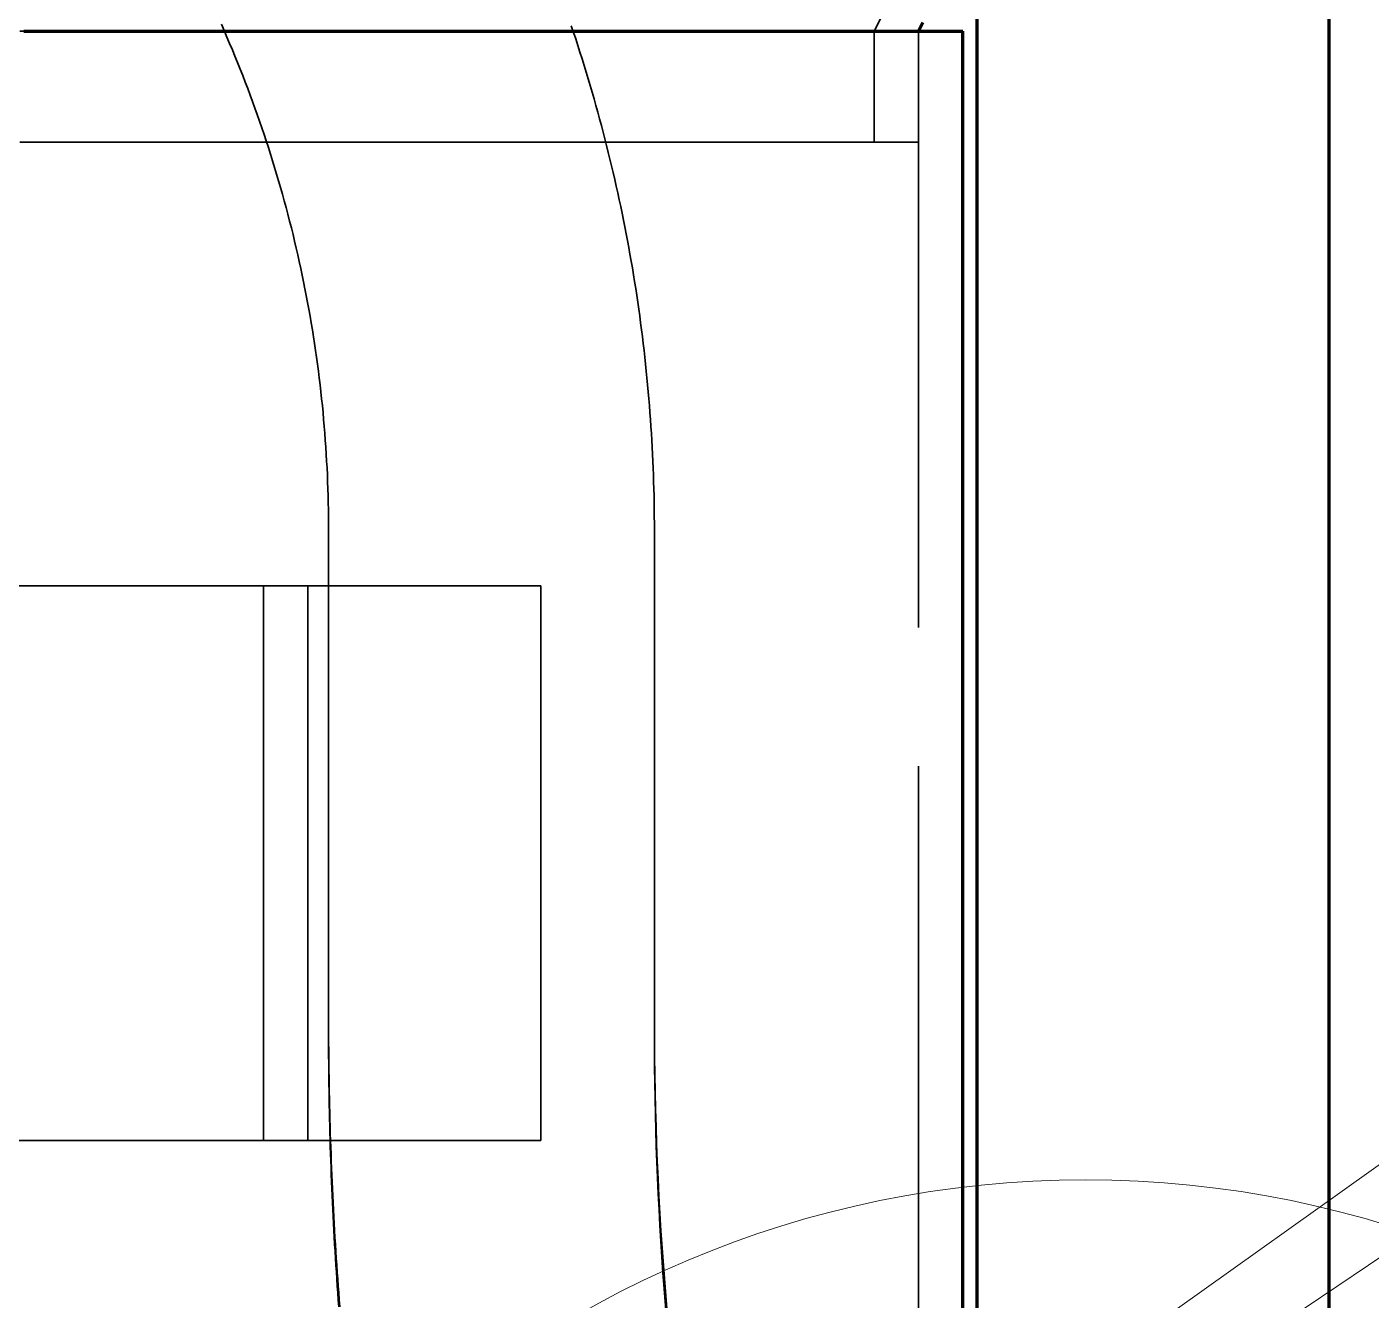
# Model space of a CAD drawing. Header units: millimetres. Extents: x 0 to 2208, y 0 to 420.
# Drawn here: x 97.56 to 107.25, y 195.17 to 204.35 of the extents above; entities that cross this region are included whole.
import ezdxf

# ---------------------------------------------------------------- set-up
doc = ezdxf.new("R2010")
doc.units = ezdxf.units.MM
doc.linetypes.add('IRAM-E-TRAZOS', pattern=[5, 4, -1])
for name, color, linetype, lineweight in [('01-VISIBLE', 7, 'CONTINUOUS', 70), ('02-OCULTA', 4, 'IRAM-E-TRAZOS', 35), ('08-FINA', 5, 'CONTINUOUS', 18)]:
    doc.layers.add(name, color=color, linetype=linetype, lineweight=lineweight)

msp = doc.modelspace()

# ---------------------------------------------------------------- linework, layer by layer
at = {"layer": '01-VISIBLE'}
for p, q in [((104.4091, 232.728), (104.4091, 191.8159)), ((106.9491, 232.728), (106.9491, 191.8159)), ((103.9891, 204.3159), (104.0211, 204.3799)), ((104.3091, 160.0359), (104.3091, 204.3159))]:
    msp.add_line(p, q, dxfattribs=at)
msp.add_lwpolyline([(97.5348, 204.3159), (97.6039, 204.3159), (97.6731, 204.3159), (97.7422, 204.3159), (97.8113, 204.3159), (97.8804, 204.3159), (97.9496, 204.3159), (98.0187, 204.3159), (98.0878, 204.3159), (98.1569, 204.3159), (98.2261, 204.3159), (98.2952, 204.3159), (98.3643, 204.3159), (98.4334, 204.3159), (98.5026, 204.3159), (98.5717, 204.3159), (98.6408, 204.3159), (98.7099, 204.3159), (98.7791, 204.3159), (98.8482, 204.3159), (98.9173, 204.3159), (98.9864, 204.3159), (99.0556, 204.3159), (99.1247, 204.3159), (99.1938, 204.3159), (99.2629, 204.3159), (99.3321, 204.3159), (99.4012, 204.3159), (99.4703, 204.3159), (99.5394, 204.3159), (99.6086, 204.3159), (99.6777, 204.3159), (99.7468, 204.3159), (99.8159, 204.3159), (99.8851, 204.3159), (99.9542, 204.3159), (100.0233, 204.3159), (100.0924, 204.3159), (100.1616, 204.3159), (100.2307, 204.3159), (100.2998, 204.3159), (100.3689, 204.3159), (100.4381, 204.3159), (100.5072, 204.3159), (100.5763, 204.3159), (100.6454, 204.3159), (100.7146, 204.3159), (100.7837, 204.3159), (100.8528, 204.3159), (100.9219, 204.3159), (100.9911, 204.3159), (101.0602, 204.3159), (101.1293, 204.3159), (101.1984, 204.3159), (101.2676, 204.3159), (101.3367, 204.3159), (101.4058, 204.3159), (101.4749, 204.3159), (101.5441, 204.3159), (101.6132, 204.3159), (101.6823, 204.3159), (101.7514, 204.3159), (101.8206, 204.3159), (101.8897, 204.3159), (101.9588, 204.3159), (102.0279, 204.3159), (102.0971, 204.3159), (102.1662, 204.3159), (102.2353, 204.3159), (102.3044, 204.3159), (102.3736, 204.3159), (102.4427, 204.3159), (102.5118, 204.3159), (102.5809, 204.3159), (102.6501, 204.3159), (102.7192, 204.3159), (102.7883, 204.3159), (102.8574, 204.3159), (102.9266, 204.3159), (102.9957, 204.3159), (103.0648, 204.3159), (103.1339, 204.3159), (103.2031, 204.3159), (103.2722, 204.3159), (103.3413, 204.3159), (103.4104, 204.3159), (103.4796, 204.3159), (103.5487, 204.3159), (103.6178, 204.3159), (103.6869, 204.3159), (103.7561, 204.3159), (103.8252, 204.3159), (103.8943, 204.3159), (103.9634, 204.3159), (104.0326, 204.3159), (104.1017, 204.3159), (104.1708, 204.3159), (104.2399, 204.3159), (104.3091, 204.3159)], dxfattribs=at)
at = {"layer": '02-OCULTA'}
for p, q in [((103.9891, 204.9559), (103.6691, 204.3159)), ((103.6691, 204.3159), (103.6691, 203.5159)), ((103.9891, 155.0159), (103.9891, 204.3159)), ((103.9891, 203.5159), (103.9891, 204.3159)), ((99.7341, 197.0777), (99.7341, 200.7159)), ((99.7341, 197.169), (99.7341, 200.7159)), ((99.7341, 197.0777), (99.7341, 200.7159)), ((102.0841, 197.0777), (102.0841, 200.7159)), ((102.0841, 197.169), (102.0841, 200.7159)), ((102.0841, 197.0777), (102.0841, 200.7159)), ((99.5841, 200.3159), (81.3841, 200.3159)), ((81.7041, 200.3159), (99.2641, 200.3159)), ((101.2641, 200.3159), (99.2641, 200.3159)), ((99.2641, 200.3159), (99.2641, 196.3159)), ((99.2641, 196.3159), (99.2641, 200.3159)), ((99.5841, 200.3159), (101.2641, 200.3159)), ((99.5841, 196.3159), (99.5841, 200.3159)), ((99.5841, 196.3159), (99.5841, 200.3159)), ((101.2641, 196.3159), (101.2641, 200.3159)), ((101.2641, 196.3159), (101.2641, 200.3159)), ((81.3841, 196.3159), (99.5841, 196.3159)), ((81.7041, 196.3159), (99.2641, 196.3159)), ((99.2641, 196.3159), (101.2641, 196.3159)), ((99.5841, 196.3159), (101.2641, 196.3159)), ((102.2329, 194.2299), (102.1545, 195.2473)), ((102.2329, 194.2299), (102.1545, 195.2473)), ((102.2303, 194.4326), (102.1685, 195.1654))]:
    msp.add_line(p, q, dxfattribs=at)
for points in [[(103.9891, 204.3159), (103.9215, 204.3159), (103.854, 204.3159), (103.7865, 204.3159), (103.719, 204.3159), (103.6514, 204.3159), (103.5839, 204.3159), (103.5164, 204.3159), (103.4489, 204.3159), (103.3813, 204.3159), (103.3138, 204.3159), (103.2463, 204.3159), (103.1788, 204.3159), (103.1112, 204.3159), (103.0437, 204.3159), (102.9762, 204.3159), (102.9087, 204.3159), (102.8411, 204.3159), (102.7736, 204.3159), (102.7061, 204.3159), (102.6386, 204.3159), (102.571, 204.3159), (102.5035, 204.3159), (102.436, 204.3159), (102.3685, 204.3159), (102.3009, 204.3159), (102.2334, 204.3159), (102.1659, 204.3159), (102.0984, 204.3159), (102.0308, 204.3159), (101.9633, 204.3159), (101.8958, 204.3159), (101.8283, 204.3159), (101.7607, 204.3159), (101.6932, 204.3159), (101.6257, 204.3159), (101.5582, 204.3159), (101.4906, 204.3159), (101.4231, 204.3159), (101.3556, 204.3159), (101.2881, 204.3159), (101.2205, 204.3159), (101.153, 204.3159), (101.0855, 204.3159), (101.018, 204.3159), (100.9504, 204.3159), (100.8829, 204.3159), (100.8154, 204.3159), (100.7479, 204.3159), (100.6803, 204.3159), (100.6128, 204.3159), (100.5453, 204.3159), (100.4778, 204.3159), (100.4102, 204.3159), (100.3427, 204.3159), (100.2752, 204.3159), (100.2077, 204.3159), (100.1401, 204.3159), (100.0726, 204.3159), (100.0051, 204.3159), (99.9376, 204.3159), (99.87, 204.3159), (99.8025, 204.3159), (99.735, 204.3159), (99.6675, 204.3159), (99.5999, 204.3159), (99.5324, 204.3159), (99.4649, 204.3159), (99.3974, 204.3159), (99.3298, 204.3159), (99.2623, 204.3159), (99.1948, 204.3159), (99.1273, 204.3159), (99.0597, 204.3159), (98.9922, 204.3159), (98.9247, 204.3159), (98.8572, 204.3159), (98.7896, 204.3159), (98.7221, 204.3159), (98.6546, 204.3159), (98.5871, 204.3159), (98.5195, 204.3159), (98.452, 204.3159), (98.3845, 204.3159), (98.317, 204.3159), (98.2494, 204.3159), (98.1819, 204.3159), (98.1144, 204.3159), (98.0469, 204.3159), (97.9793, 204.3159), (97.9118, 204.3159), (97.8443, 204.3159), (97.7768, 204.3159), (97.7092, 204.3159), (97.6417, 204.3159), (97.5742, 204.3159), (97.5067, 204.3159)], [(97.5067, 204.3159), (97.5742, 204.3159), (97.6417, 204.3159), (97.7092, 204.3159), (97.7768, 204.3159), (97.8443, 204.3159), (97.9118, 204.3159), (97.9793, 204.3159), (98.0469, 204.3159), (98.1144, 204.3159), (98.1819, 204.3159), (98.2494, 204.3159), (98.317, 204.3159), (98.3845, 204.3159), (98.452, 204.3159), (98.5195, 204.3159), (98.5871, 204.3159), (98.6546, 204.3159), (98.7221, 204.3159), (98.7896, 204.3159), (98.8572, 204.3159), (98.9247, 204.3159), (98.9922, 204.3159), (99.0597, 204.3159), (99.1273, 204.3159), (99.1948, 204.3159), (99.2623, 204.3159), (99.3298, 204.3159), (99.3974, 204.3159), (99.4649, 204.3159), (99.5324, 204.3159), (99.5999, 204.3159), (99.6675, 204.3159), (99.735, 204.3159), (99.8025, 204.3159), (99.87, 204.3159), (99.9376, 204.3159), (100.0051, 204.3159), (100.0726, 204.3159), (100.1401, 204.3159), (100.2077, 204.3159), (100.2752, 204.3159), (100.3427, 204.3159), (100.4102, 204.3159), (100.4778, 204.3159), (100.5453, 204.3159), (100.6128, 204.3159), (100.6803, 204.3159), (100.7479, 204.3159), (100.8154, 204.3159), (100.8829, 204.3159), (100.9504, 204.3159), (101.018, 204.3159), (101.0855, 204.3159), (101.153, 204.3159), (101.2205, 204.3159), (101.2881, 204.3159), (101.3556, 204.3159), (101.4231, 204.3159), (101.4906, 204.3159), (101.5582, 204.3159), (101.6257, 204.3159), (101.6932, 204.3159), (101.7607, 204.3159), (101.8283, 204.3159), (101.8958, 204.3159), (101.9633, 204.3159), (102.0308, 204.3159), (102.0984, 204.3159), (102.1659, 204.3159), (102.2334, 204.3159), (102.3009, 204.3159), (102.3685, 204.3159), (102.436, 204.3159), (102.5035, 204.3159), (102.571, 204.3159), (102.6386, 204.3159), (102.7061, 204.3159), (102.7736, 204.3159), (102.8411, 204.3159), (102.9087, 204.3159), (102.9762, 204.3159), (103.0437, 204.3159), (103.1112, 204.3159), (103.1788, 204.3159), (103.2463, 204.3159), (103.3138, 204.3159), (103.3813, 204.3159), (103.4489, 204.3159), (103.5164, 204.3159), (103.5839, 204.3159), (103.6514, 204.3159), (103.719, 204.3159), (103.7865, 204.3159), (103.854, 204.3159), (103.9215, 204.3159), (103.9891, 204.3159)], [(103.9891, 204.3159), (103.9215, 204.3159), (103.854, 204.3159), (103.7865, 204.3159), (103.719, 204.3159), (103.6514, 204.3159), (103.5839, 204.3159), (103.5164, 204.3159), (103.4489, 204.3159), (103.3813, 204.3159), (103.3138, 204.3159), (103.2463, 204.3159), (103.1788, 204.3159), (103.1112, 204.3159), (103.0437, 204.3159), (102.9762, 204.3159), (102.9087, 204.3159), (102.8411, 204.3159), (102.7736, 204.3159), (102.7061, 204.3159), (102.6386, 204.3159), (102.571, 204.3159), (102.5035, 204.3159), (102.436, 204.3159), (102.3685, 204.3159), (102.3009, 204.3159), (102.2334, 204.3159), (102.1659, 204.3159), (102.0984, 204.3159), (102.0308, 204.3159), (101.9633, 204.3159), (101.8958, 204.3159), (101.8283, 204.3159), (101.7607, 204.3159), (101.6932, 204.3159), (101.6257, 204.3159), (101.5582, 204.3159), (101.4906, 204.3159), (101.4231, 204.3159), (101.3556, 204.3159), (101.2881, 204.3159), (101.2205, 204.3159), (101.153, 204.3159), (101.0855, 204.3159), (101.018, 204.3159), (100.9504, 204.3159), (100.8829, 204.3159), (100.8154, 204.3159), (100.7479, 204.3159), (100.6803, 204.3159), (100.6128, 204.3159), (100.5453, 204.3159), (100.4778, 204.3159), (100.4102, 204.3159), (100.3427, 204.3159), (100.2752, 204.3159), (100.2077, 204.3159), (100.1401, 204.3159), (100.0726, 204.3159), (100.0051, 204.3159), (99.9376, 204.3159), (99.87, 204.3159), (99.8025, 204.3159), (99.735, 204.3159), (99.6675, 204.3159), (99.5999, 204.3159), (99.5324, 204.3159), (99.4649, 204.3159), (99.3974, 204.3159), (99.3298, 204.3159), (99.2623, 204.3159), (99.1948, 204.3159), (99.1273, 204.3159), (99.0597, 204.3159), (98.9922, 204.3159), (98.9247, 204.3159), (98.8572, 204.3159), (98.7896, 204.3159), (98.7221, 204.3159), (98.6546, 204.3159), (98.5871, 204.3159), (98.5195, 204.3159), (98.452, 204.3159), (98.3845, 204.3159), (98.317, 204.3159), (98.2494, 204.3159), (98.1819, 204.3159), (98.1144, 204.3159), (98.0469, 204.3159), (97.9793, 204.3159), (97.9118, 204.3159), (97.8443, 204.3159), (97.7768, 204.3159), (97.7092, 204.3159), (97.6417, 204.3159), (97.5742, 204.3159), (97.5067, 204.3159)], [(97.5067, 204.3159), (97.5742, 204.3159), (97.6417, 204.3159), (97.7092, 204.3159), (97.7768, 204.3159), (97.8443, 204.3159), (97.9118, 204.3159), (97.9793, 204.3159), (98.0469, 204.3159), (98.1144, 204.3159), (98.1819, 204.3159), (98.2494, 204.3159), (98.317, 204.3159), (98.3845, 204.3159), (98.452, 204.3159), (98.5195, 204.3159), (98.5871, 204.3159), (98.6546, 204.3159), (98.7221, 204.3159), (98.7896, 204.3159), (98.8572, 204.3159), (98.9247, 204.3159), (98.9922, 204.3159), (99.0597, 204.3159), (99.1273, 204.3159), (99.1948, 204.3159), (99.2623, 204.3159), (99.3298, 204.3159), (99.3974, 204.3159), (99.4649, 204.3159), (99.5324, 204.3159), (99.5999, 204.3159), (99.6675, 204.3159), (99.735, 204.3159), (99.8025, 204.3159), (99.87, 204.3159), (99.9376, 204.3159), (100.0051, 204.3159), (100.0726, 204.3159), (100.1401, 204.3159), (100.2077, 204.3159), (100.2752, 204.3159), (100.3427, 204.3159), (100.4102, 204.3159), (100.4778, 204.3159), (100.5453, 204.3159), (100.6128, 204.3159), (100.6803, 204.3159), (100.7479, 204.3159), (100.8154, 204.3159), (100.8829, 204.3159), (100.9504, 204.3159), (101.018, 204.3159), (101.0855, 204.3159), (101.153, 204.3159), (101.2205, 204.3159), (101.2881, 204.3159), (101.3556, 204.3159), (101.4231, 204.3159), (101.4906, 204.3159), (101.5582, 204.3159), (101.6257, 204.3159), (101.6932, 204.3159), (101.7607, 204.3159), (101.8283, 204.3159), (101.8958, 204.3159), (101.9633, 204.3159), (102.0308, 204.3159), (102.0984, 204.3159), (102.1659, 204.3159), (102.2334, 204.3159), (102.3009, 204.3159), (102.3685, 204.3159), (102.436, 204.3159), (102.5035, 204.3159), (102.571, 204.3159), (102.6386, 204.3159), (102.7061, 204.3159), (102.7736, 204.3159), (102.8411, 204.3159), (102.9087, 204.3159), (102.9762, 204.3159), (103.0437, 204.3159), (103.1112, 204.3159), (103.1788, 204.3159), (103.2463, 204.3159), (103.3138, 204.3159), (103.3813, 204.3159), (103.4489, 204.3159), (103.5164, 204.3159), (103.5839, 204.3159), (103.6514, 204.3159), (103.719, 204.3159), (103.7865, 204.3159), (103.854, 204.3159), (103.9215, 204.3159), (103.9891, 204.3159)], [(104.3091, 204.3159), (104.2399, 204.3159), (104.1708, 204.3159), (104.1017, 204.3159), (104.0326, 204.3159), (103.9634, 204.3159), (103.8943, 204.3159), (103.8252, 204.3159), (103.7561, 204.3159), (103.6869, 204.3159), (103.6178, 204.3159), (103.5487, 204.3159), (103.4796, 204.3159), (103.4104, 204.3159), (103.3413, 204.3159), (103.2722, 204.3159), (103.2031, 204.3159), (103.1339, 204.3159), (103.0648, 204.3159), (102.9957, 204.3159), (102.9266, 204.3159), (102.8574, 204.3159), (102.7883, 204.3159), (102.7192, 204.3159), (102.6501, 204.3159), (102.5809, 204.3159), (102.5118, 204.3159), (102.4427, 204.3159), (102.3736, 204.3159), (102.3044, 204.3159), (102.2353, 204.3159), (102.1662, 204.3159), (102.0971, 204.3159), (102.0279, 204.3159), (101.9588, 204.3159), (101.8897, 204.3159), (101.8206, 204.3159), (101.7514, 204.3159), (101.6823, 204.3159), (101.6132, 204.3159), (101.5441, 204.3159), (101.4749, 204.3159), (101.4058, 204.3159), (101.3367, 204.3159), (101.2676, 204.3159), (101.1984, 204.3159), (101.1293, 204.3159), (101.0602, 204.3159), (100.9911, 204.3159), (100.9219, 204.3159), (100.8528, 204.3159), (100.7837, 204.3159), (100.7146, 204.3159), (100.6454, 204.3159), (100.5763, 204.3159), (100.5072, 204.3159), (100.4381, 204.3159), (100.3689, 204.3159), (100.2998, 204.3159), (100.2307, 204.3159), (100.1616, 204.3159), (100.0924, 204.3159), (100.0233, 204.3159), (99.9542, 204.3159), (99.8851, 204.3159), (99.8159, 204.3159), (99.7468, 204.3159), (99.6777, 204.3159), (99.6086, 204.3159), (99.5394, 204.3159), (99.4703, 204.3159), (99.4012, 204.3159), (99.3321, 204.3159), (99.2629, 204.3159), (99.1938, 204.3159), (99.1247, 204.3159), (99.0556, 204.3159), (98.9864, 204.3159), (98.9173, 204.3159), (98.8482, 204.3159), (98.7791, 204.3159), (98.7099, 204.3159), (98.6408, 204.3159), (98.5717, 204.3159), (98.5026, 204.3159), (98.4334, 204.3159), (98.3643, 204.3159), (98.2952, 204.3159), (98.2261, 204.3159), (98.1569, 204.3159), (98.0878, 204.3159), (98.0187, 204.3159), (97.9496, 204.3159), (97.8804, 204.3159), (97.8113, 204.3159), (97.7422, 204.3159), (97.6731, 204.3159), (97.6039, 204.3159), (97.5348, 204.3159)], [(103.6691, 204.3159), (103.6031, 204.3159), (103.5372, 204.3159), (103.4713, 204.3159), (103.4054, 204.3159), (103.3394, 204.3159), (103.2735, 204.3159), (103.2076, 204.3159), (103.1417, 204.3159), (103.0757, 204.3159), (103.0098, 204.3159), (102.9439, 204.3159), (102.878, 204.3159), (102.812, 204.3159), (102.7461, 204.3159), (102.6802, 204.3159), (102.6143, 204.3159), (102.5483, 204.3159), (102.4824, 204.3159), (102.4165, 204.3159), (102.3506, 204.3159), (102.2846, 204.3159), (102.2187, 204.3159), (102.1528, 204.3159), (102.0869, 204.3159), (102.0209, 204.3159), (101.955, 204.3159), (101.8891, 204.3159), (101.8232, 204.3159), (101.7572, 204.3159), (101.6913, 204.3159), (101.6254, 204.3159), (101.5595, 204.3159), (101.4935, 204.3159), (101.4276, 204.3159), (101.3617, 204.3159), (101.2958, 204.3159), (101.2298, 204.3159), (101.1639, 204.3159), (101.098, 204.3159), (101.0321, 204.3159), (100.9661, 204.3159), (100.9002, 204.3159), (100.8343, 204.3159), (100.7684, 204.3159), (100.7024, 204.3159), (100.6365, 204.3159), (100.5706, 204.3159), (100.5047, 204.3159), (100.4387, 204.3159), (100.3728, 204.3159), (100.3069, 204.3159), (100.241, 204.3159), (100.175, 204.3159), (100.1091, 204.3159), (100.0432, 204.3159), (99.9773, 204.3159), (99.9113, 204.3159), (99.8454, 204.3159), (99.7795, 204.3159), (99.7136, 204.3159), (99.6476, 204.3159), (99.5817, 204.3159), (99.5158, 204.3159), (99.4499, 204.3159), (99.3839, 204.3159), (99.318, 204.3159), (99.2521, 204.3159), (99.1862, 204.3159), (99.1202, 204.3159), (99.0543, 204.3159), (98.9884, 204.3159), (98.9225, 204.3159), (98.8565, 204.3159), (98.7906, 204.3159), (98.7247, 204.3159), (98.6588, 204.3159), (98.5928, 204.3159), (98.5269, 204.3159), (98.461, 204.3159), (98.3951, 204.3159), (98.3291, 204.3159), (98.2632, 204.3159), (98.1973, 204.3159), (98.1314, 204.3159), (98.0654, 204.3159), (97.9995, 204.3159), (97.9336, 204.3159), (97.8677, 204.3159), (97.8017, 204.3159), (97.7358, 204.3159), (97.6699, 204.3159), (97.604, 204.3159), (97.538, 204.3159)], [(97.538, 204.3159), (97.604, 204.3159), (97.6699, 204.3159), (97.7358, 204.3159), (97.8017, 204.3159), (97.8677, 204.3159), (97.9336, 204.3159), (97.9995, 204.3159), (98.0654, 204.3159), (98.1314, 204.3159), (98.1973, 204.3159), (98.2632, 204.3159), (98.3291, 204.3159), (98.3951, 204.3159), (98.461, 204.3159), (98.5269, 204.3159), (98.5928, 204.3159), (98.6588, 204.3159), (98.7247, 204.3159), (98.7906, 204.3159), (98.8565, 204.3159), (98.9225, 204.3159), (98.9884, 204.3159), (99.0543, 204.3159), (99.1202, 204.3159), (99.1862, 204.3159), (99.2521, 204.3159), (99.318, 204.3159), (99.3839, 204.3159), (99.4499, 204.3159), (99.5158, 204.3159), (99.5817, 204.3159), (99.6476, 204.3159), (99.7136, 204.3159), (99.7795, 204.3159), (99.8454, 204.3159), (99.9113, 204.3159), (99.9773, 204.3159), (100.0432, 204.3159), (100.1091, 204.3159), (100.175, 204.3159), (100.241, 204.3159), (100.3069, 204.3159), (100.3728, 204.3159), (100.4387, 204.3159), (100.5047, 204.3159), (100.5706, 204.3159), (100.6365, 204.3159), (100.7024, 204.3159), (100.7684, 204.3159), (100.8343, 204.3159), (100.9002, 204.3159), (100.9661, 204.3159), (101.0321, 204.3159), (101.098, 204.3159), (101.1639, 204.3159), (101.2298, 204.3159), (101.2958, 204.3159), (101.3617, 204.3159), (101.4276, 204.3159), (101.4935, 204.3159), (101.5595, 204.3159), (101.6254, 204.3159), (101.6913, 204.3159), (101.7572, 204.3159), (101.8232, 204.3159), (101.8891, 204.3159), (101.955, 204.3159), (102.0209, 204.3159), (102.0869, 204.3159), (102.1528, 204.3159), (102.2187, 204.3159), (102.2846, 204.3159), (102.3506, 204.3159), (102.4165, 204.3159), (102.4824, 204.3159), (102.5483, 204.3159), (102.6143, 204.3159), (102.6802, 204.3159), (102.7461, 204.3159), (102.812, 204.3159), (102.878, 204.3159), (102.9439, 204.3159), (103.0098, 204.3159), (103.0757, 204.3159), (103.1417, 204.3159), (103.2076, 204.3159), (103.2735, 204.3159), (103.3394, 204.3159), (103.4054, 204.3159), (103.4713, 204.3159), (103.5372, 204.3159), (103.6031, 204.3159), (103.6691, 204.3159)], [(99.7341, 200.7159), (99.7339, 200.7661), (99.7335, 200.8162), (99.7328, 200.8663), (99.7318, 200.9164), (99.7306, 200.9665), (99.729, 201.0166), (99.7272, 201.0667), (99.7251, 201.1168), (99.7228, 201.1669), (99.7201, 201.2169), (99.7172, 201.2669), (99.714, 201.317), (99.7105, 201.367), (99.7067, 201.417), (99.7027, 201.4669), (99.6984, 201.5168), (99.6938, 201.5668), (99.6889, 201.6166), (99.6838, 201.6665), (99.6783, 201.7163), (99.6726, 201.7661), (99.6666, 201.8159), (99.6604, 201.8656), (99.6538, 201.9153), (99.647, 201.965), (99.6399, 202.0146), (99.6326, 202.0642), (99.6249, 202.1137), (99.617, 202.1632), (99.6088, 202.2127), (99.6003, 202.2621), (99.5916, 202.3114), (99.5826, 202.3607), (99.5733, 202.41), (99.5637, 202.4592), (99.5539, 202.5083), (99.5438, 202.5574), (99.5334, 202.6064), (99.5227, 202.6554), (99.5118, 202.7043), (99.5006, 202.7532), (99.4891, 202.802), (99.4774, 202.8507), (99.4653, 202.8994), (99.453, 202.948), (99.4405, 202.9965), (99.4277, 203.0449), (99.4145, 203.0933), (99.4012, 203.1416), (99.3875, 203.1899), (99.3736, 203.238), (99.3594, 203.2861), (99.345, 203.3341), (99.3303, 203.382), (99.3153, 203.4298), (99.3001, 203.4776), (99.2845, 203.5252), (99.2688, 203.5728), (99.2527, 203.6203), (99.2364, 203.6677), (99.2198, 203.715), (99.203, 203.7622), (99.1859, 203.8093), (99.1685, 203.8564), (99.1509, 203.9033), (99.133, 203.9501), (99.1149, 203.9968), (99.0965, 204.0434), (99.0778, 204.09), (99.0589, 204.1364), (99.0397, 204.1827), (99.0203, 204.2289), (99.0006, 204.275), (98.9806, 204.3209), (98.9604, 204.3668)], [(99.7341, 200.7159), (99.7339, 200.7661), (99.7335, 200.8162), (99.7328, 200.8663), (99.7318, 200.9164), (99.7306, 200.9665), (99.729, 201.0166), (99.7272, 201.0667), (99.7251, 201.1168), (99.7228, 201.1669), (99.7201, 201.2169), (99.7172, 201.2669), (99.714, 201.317), (99.7105, 201.367), (99.7067, 201.417), (99.7027, 201.4669), (99.6984, 201.5168), (99.6938, 201.5668), (99.6889, 201.6166), (99.6838, 201.6665), (99.6783, 201.7163), (99.6726, 201.7661), (99.6666, 201.8159), (99.6604, 201.8656), (99.6538, 201.9153), (99.647, 201.965), (99.6399, 202.0146), (99.6326, 202.0642), (99.6249, 202.1137), (99.617, 202.1632), (99.6088, 202.2127), (99.6003, 202.2621), (99.5916, 202.3114), (99.5826, 202.3607), (99.5733, 202.41), (99.5637, 202.4592), (99.5539, 202.5083), (99.5438, 202.5574), (99.5334, 202.6064), (99.5227, 202.6554), (99.5118, 202.7043), (99.5006, 202.7532), (99.4891, 202.802), (99.4774, 202.8507), (99.4653, 202.8994), (99.453, 202.948), (99.4405, 202.9965), (99.4277, 203.0449), (99.4145, 203.0933), (99.4012, 203.1416), (99.3875, 203.1899), (99.3736, 203.238), (99.3594, 203.2861), (99.345, 203.3341), (99.3303, 203.382), (99.3153, 203.4298), (99.3001, 203.4776), (99.2845, 203.5252), (99.2688, 203.5728), (99.2527, 203.6203), (99.2364, 203.6677), (99.2198, 203.715), (99.203, 203.7622), (99.1859, 203.8093), (99.1685, 203.8564), (99.1509, 203.9033), (99.133, 203.9501), (99.1149, 203.9968), (99.0965, 204.0434), (99.0778, 204.09), (99.0589, 204.1364), (99.0397, 204.1827), (99.0203, 204.2289), (99.0006, 204.275), (98.9806, 204.3209), (98.9604, 204.3668)], [(99.7341, 200.7159), (99.7339, 200.7661), (99.7335, 200.8162), (99.7328, 200.8663), (99.7318, 200.9164), (99.7306, 200.9665), (99.729, 201.0166), (99.7272, 201.0667), (99.7251, 201.1168), (99.7228, 201.1669), (99.7201, 201.2169), (99.7172, 201.2669), (99.714, 201.317), (99.7105, 201.367), (99.7067, 201.417), (99.7027, 201.4669), (99.6984, 201.5168), (99.6938, 201.5668), (99.6889, 201.6166), (99.6838, 201.6665), (99.6783, 201.7163), (99.6726, 201.7661), (99.6666, 201.8159), (99.6604, 201.8656), (99.6538, 201.9153), (99.647, 201.965), (99.6399, 202.0146), (99.6326, 202.0642), (99.6249, 202.1137), (99.617, 202.1632), (99.6088, 202.2127), (99.6003, 202.2621), (99.5916, 202.3114), (99.5826, 202.3607), (99.5733, 202.41), (99.5637, 202.4592), (99.5539, 202.5083), (99.5438, 202.5574), (99.5334, 202.6064), (99.5227, 202.6554), (99.5118, 202.7043), (99.5006, 202.7532), (99.4891, 202.802), (99.4774, 202.8507), (99.4653, 202.8994), (99.453, 202.948), (99.4405, 202.9965), (99.4277, 203.0449), (99.4145, 203.0933), (99.4012, 203.1416), (99.3875, 203.1899), (99.3736, 203.238), (99.3594, 203.2861), (99.345, 203.3341), (99.3303, 203.382), (99.3153, 203.4298), (99.3001, 203.4776), (99.2845, 203.5252), (99.2688, 203.5728), (99.2527, 203.6203), (99.2364, 203.6677), (99.2198, 203.715), (99.203, 203.7622), (99.1859, 203.8093), (99.1685, 203.8564), (99.1509, 203.9033), (99.133, 203.9501), (99.1149, 203.9968), (99.0965, 204.0434), (99.0778, 204.09), (99.0589, 204.1364), (99.0397, 204.1827), (99.0203, 204.2289), (99.0006, 204.275), (98.9806, 204.3209), (98.9604, 204.3668)], [(101.4847, 204.3559), (101.5007, 204.3084), (101.5164, 204.2609), (101.532, 204.2133), (101.5473, 204.1656), (101.5624, 204.1179), (101.5773, 204.0701), (101.592, 204.0222), (101.6065, 203.9743), (101.6207, 203.9263), (101.6348, 203.8782), (101.6486, 203.8301), (101.6623, 203.7819), (101.6757, 203.7337), (101.6889, 203.6854), (101.7019, 203.637), (101.7147, 203.5886), (101.7272, 203.5401), (101.7396, 203.4916), (101.7517, 203.443), (101.7636, 203.3944), (101.7753, 203.3457), (101.7868, 203.297), (101.7981, 203.2482), (101.8092, 203.1993), (101.82, 203.1505), (101.8306, 203.1015), (101.8411, 203.0526), (101.8513, 203.0035), (101.8612, 202.9545), (101.871, 202.9053), (101.8805, 202.8562), (101.8899, 202.807), (101.899, 202.7578), (101.9079, 202.7085), (101.9166, 202.6592), (101.925, 202.6098), (101.9333, 202.5604), (101.9413, 202.511), (101.9491, 202.4615), (101.9567, 202.412), (101.9641, 202.3625), (101.9712, 202.313), (101.9781, 202.2634), (101.9849, 202.2137), (101.9913, 202.1641), (101.9976, 202.1144), (102.0037, 202.0647), (102.0095, 202.015), (102.0151, 201.9652), (102.0205, 201.9154), (102.0257, 201.8656), (102.0307, 201.8158), (102.0354, 201.766), (102.0399, 201.7161), (102.0442, 201.6662), (102.0483, 201.6163), (102.0522, 201.5664), (102.0558, 201.5164), (102.0592, 201.4665), (102.0624, 201.4165), (102.0654, 201.3665), (102.0682, 201.3165), (102.0707, 201.2665), (102.073, 201.2165), (102.0751, 201.1665), (102.077, 201.1164), (102.0787, 201.0664), (102.0801, 201.0163), (102.0813, 200.9663), (102.0823, 200.9162), (102.0831, 200.8662), (102.0836, 200.8161), (102.084, 200.766), (102.0841, 200.7159)], [(101.4847, 204.3559), (101.5007, 204.3084), (101.5164, 204.2609), (101.532, 204.2133), (101.5473, 204.1656), (101.5624, 204.1179), (101.5773, 204.0701), (101.592, 204.0222), (101.6065, 203.9743), (101.6207, 203.9263), (101.6348, 203.8782), (101.6486, 203.8301), (101.6623, 203.7819), (101.6757, 203.7337), (101.6889, 203.6854), (101.7019, 203.637), (101.7147, 203.5886), (101.7272, 203.5401), (101.7396, 203.4916), (101.7517, 203.443), (101.7636, 203.3944), (101.7753, 203.3457), (101.7868, 203.297), (101.7981, 203.2482), (101.8092, 203.1993), (101.82, 203.1505), (101.8306, 203.1015), (101.8411, 203.0526), (101.8513, 203.0035), (101.8612, 202.9545), (101.871, 202.9053), (101.8805, 202.8562), (101.8899, 202.807), (101.899, 202.7578), (101.9079, 202.7085), (101.9166, 202.6592), (101.925, 202.6098), (101.9333, 202.5604), (101.9413, 202.511), (101.9491, 202.4615), (101.9567, 202.412), (101.9641, 202.3625), (101.9712, 202.313), (101.9781, 202.2634), (101.9849, 202.2137), (101.9913, 202.1641), (101.9976, 202.1144), (102.0037, 202.0647), (102.0095, 202.015), (102.0151, 201.9652), (102.0205, 201.9154), (102.0257, 201.8656), (102.0307, 201.8158), (102.0354, 201.766), (102.0399, 201.7161), (102.0442, 201.6662), (102.0483, 201.6163), (102.0522, 201.5664), (102.0558, 201.5164), (102.0592, 201.4665), (102.0624, 201.4165), (102.0654, 201.3665), (102.0682, 201.3165), (102.0707, 201.2665), (102.073, 201.2165), (102.0751, 201.1665), (102.077, 201.1164), (102.0787, 201.0664), (102.0801, 201.0163), (102.0813, 200.9663), (102.0823, 200.9162), (102.0831, 200.8662), (102.0836, 200.8161), (102.084, 200.766), (102.0841, 200.7159)], [(101.4847, 204.3559), (101.5007, 204.3084), (101.5164, 204.2609), (101.532, 204.2133), (101.5473, 204.1656), (101.5624, 204.1179), (101.5773, 204.0701), (101.592, 204.0222), (101.6065, 203.9743), (101.6207, 203.9263), (101.6348, 203.8782), (101.6486, 203.8301), (101.6623, 203.7819), (101.6757, 203.7337), (101.6889, 203.6854), (101.7019, 203.637), (101.7147, 203.5886), (101.7272, 203.5401), (101.7396, 203.4916), (101.7517, 203.443), (101.7636, 203.3944), (101.7753, 203.3457), (101.7868, 203.297), (101.7981, 203.2482), (101.8092, 203.1993), (101.82, 203.1505), (101.8306, 203.1015), (101.8411, 203.0526), (101.8513, 203.0035), (101.8612, 202.9545), (101.871, 202.9054), (101.8805, 202.8562), (101.8899, 202.807), (101.899, 202.7578), (101.9079, 202.7085), (101.9166, 202.6592), (101.925, 202.6098), (101.9333, 202.5604), (101.9413, 202.511), (101.9491, 202.4615), (101.9567, 202.412), (101.9641, 202.3625), (101.9712, 202.313), (101.9781, 202.2634), (101.9849, 202.2138), (101.9913, 202.1641), (101.9976, 202.1144), (102.0037, 202.0647), (102.0095, 202.015), (102.0151, 201.9652), (102.0205, 201.9154), (102.0257, 201.8656), (102.0307, 201.8158), (102.0354, 201.766), (102.0399, 201.7161), (102.0442, 201.6662), (102.0483, 201.6163), (102.0522, 201.5664), (102.0558, 201.5164), (102.0592, 201.4665), (102.0624, 201.4165), (102.0654, 201.3665), (102.0682, 201.3165), (102.0707, 201.2665), (102.073, 201.2165), (102.0751, 201.1665), (102.077, 201.1164), (102.0787, 201.0664), (102.0801, 201.0163), (102.0813, 200.9663), (102.0823, 200.9162), (102.0831, 200.8662), (102.0836, 200.8161), (102.084, 200.766), (102.0841, 200.7159)], [(103.9891, 203.5159), (103.9215, 203.5159), (103.854, 203.5159), (103.7865, 203.5159), (103.719, 203.5159), (103.6514, 203.5159), (103.5839, 203.5159), (103.5164, 203.5159), (103.4489, 203.5159), (103.3813, 203.5159), (103.3138, 203.5159), (103.2463, 203.5159), (103.1788, 203.5159), (103.1112, 203.5159), (103.0437, 203.5159), (102.9762, 203.5159), (102.9087, 203.5159), (102.8411, 203.5159), (102.7736, 203.5159), (102.7061, 203.5159), (102.6386, 203.5159), (102.571, 203.5159), (102.5035, 203.5159), (102.436, 203.5159), (102.3685, 203.5159), (102.3009, 203.5159), (102.2334, 203.5159), (102.1659, 203.5159), (102.0984, 203.5159), (102.0308, 203.5159), (101.9633, 203.5159), (101.8958, 203.5159), (101.8283, 203.5159), (101.7607, 203.5159), (101.6932, 203.5159), (101.6257, 203.5159), (101.5582, 203.5159), (101.4906, 203.5159), (101.4231, 203.5159), (101.3556, 203.5159), (101.2881, 203.5159), (101.2205, 203.5159), (101.153, 203.5159), (101.0855, 203.5159), (101.018, 203.5159), (100.9504, 203.5159), (100.8829, 203.5159), (100.8154, 203.5159), (100.7479, 203.5159), (100.6803, 203.5159), (100.6128, 203.5159), (100.5453, 203.5159), (100.4778, 203.5159), (100.4102, 203.5159), (100.3427, 203.5159), (100.2752, 203.5159), (100.2077, 203.5159), (100.1401, 203.5159), (100.0726, 203.5159), (100.0051, 203.5159), (99.9376, 203.5159), (99.87, 203.5159), (99.8025, 203.5159), (99.735, 203.5159), (99.6675, 203.5159), (99.5999, 203.5159), (99.5324, 203.5159), (99.4649, 203.5159), (99.3974, 203.5159), (99.3298, 203.5159), (99.2623, 203.5159), (99.1948, 203.5159), (99.1273, 203.5159), (99.0597, 203.5159), (98.9922, 203.5159), (98.9247, 203.5159), (98.8572, 203.5159), (98.7896, 203.5159), (98.7221, 203.5159), (98.6546, 203.5159), (98.5871, 203.5159), (98.5195, 203.5159), (98.452, 203.5159), (98.3845, 203.5159), (98.317, 203.5159), (98.2494, 203.5159), (98.1819, 203.5159), (98.1144, 203.5159), (98.0469, 203.5159), (97.9793, 203.5159), (97.9118, 203.5159), (97.8443, 203.5159), (97.7768, 203.5159), (97.7092, 203.5159), (97.6417, 203.5159), (97.5742, 203.5159), (97.5067, 203.5159)], [(97.5067, 203.5159), (97.5742, 203.5159), (97.6417, 203.5159), (97.7092, 203.5159), (97.7768, 203.5159), (97.8443, 203.5159), (97.9118, 203.5159), (97.9793, 203.5159), (98.0469, 203.5159), (98.1144, 203.5159), (98.1819, 203.5159), (98.2494, 203.5159), (98.317, 203.5159), (98.3845, 203.5159), (98.452, 203.5159), (98.5195, 203.5159), (98.5871, 203.5159), (98.6546, 203.5159), (98.7221, 203.5159), (98.7896, 203.5159), (98.8572, 203.5159), (98.9247, 203.5159), (98.9922, 203.5159), (99.0597, 203.5159), (99.1273, 203.5159), (99.1948, 203.5159), (99.2623, 203.5159), (99.3298, 203.5159), (99.3974, 203.5159), (99.4649, 203.5159), (99.5324, 203.5159), (99.5999, 203.5159), (99.6675, 203.5159), (99.735, 203.5159), (99.8025, 203.5159), (99.87, 203.5159), (99.9376, 203.5159), (100.0051, 203.5159), (100.0726, 203.5159), (100.1401, 203.5159), (100.2077, 203.5159), (100.2752, 203.5159), (100.3427, 203.5159), (100.4102, 203.5159), (100.4778, 203.5159), (100.5453, 203.5159), (100.6128, 203.5159), (100.6803, 203.5159), (100.7479, 203.5159), (100.8154, 203.5159), (100.8829, 203.5159), (100.9504, 203.5159), (101.018, 203.5159), (101.0855, 203.5159), (101.153, 203.5159), (101.2205, 203.5159), (101.2881, 203.5159), (101.3556, 203.5159), (101.4231, 203.5159), (101.4906, 203.5159), (101.5582, 203.5159), (101.6257, 203.5159), (101.6932, 203.5159), (101.7607, 203.5159), (101.8283, 203.5159), (101.8958, 203.5159), (101.9633, 203.5159), (102.0308, 203.5159), (102.0984, 203.5159), (102.1659, 203.5159), (102.2334, 203.5159), (102.3009, 203.5159), (102.3685, 203.5159), (102.436, 203.5159), (102.5035, 203.5159), (102.571, 203.5159), (102.6386, 203.5159), (102.7061, 203.5159), (102.7736, 203.5159), (102.8411, 203.5159), (102.9087, 203.5159), (102.9762, 203.5159), (103.0437, 203.5159), (103.1112, 203.5159), (103.1788, 203.5159), (103.2463, 203.5159), (103.3138, 203.5159), (103.3813, 203.5159), (103.4489, 203.5159), (103.5164, 203.5159), (103.5839, 203.5159), (103.6514, 203.5159), (103.719, 203.5159), (103.7865, 203.5159), (103.854, 203.5159), (103.9215, 203.5159), (103.9891, 203.5159)], [(103.6691, 203.5159), (103.6031, 203.5159), (103.5372, 203.5159), (103.4713, 203.5159), (103.4054, 203.5159), (103.3394, 203.5159), (103.2735, 203.5159), (103.2076, 203.5159), (103.1417, 203.5159), (103.0757, 203.5159), (103.0098, 203.5159), (102.9439, 203.5159), (102.878, 203.5159), (102.812, 203.5159), (102.7461, 203.5159), (102.6802, 203.5159), (102.6143, 203.5159), (102.5483, 203.5159), (102.4824, 203.5159), (102.4165, 203.5159), (102.3506, 203.5159), (102.2846, 203.5159), (102.2187, 203.5159), (102.1528, 203.5159), (102.0869, 203.5159), (102.0209, 203.5159), (101.955, 203.5159), (101.8891, 203.5159), (101.8232, 203.5159), (101.7572, 203.5159), (101.6913, 203.5159), (101.6254, 203.5159), (101.5595, 203.5159), (101.4935, 203.5159), (101.4276, 203.5159), (101.3617, 203.5159), (101.2958, 203.5159), (101.2298, 203.5159), (101.1639, 203.5159), (101.098, 203.5159), (101.0321, 203.5159), (100.9661, 203.5159), (100.9002, 203.5159), (100.8343, 203.5159), (100.7684, 203.5159), (100.7024, 203.5159), (100.6365, 203.5159), (100.5706, 203.5159), (100.5047, 203.5159), (100.4387, 203.5159), (100.3728, 203.5159), (100.3069, 203.5159), (100.241, 203.5159), (100.175, 203.5159), (100.1091, 203.5159), (100.0432, 203.5159), (99.9773, 203.5159), (99.9113, 203.5159), (99.8454, 203.5159), (99.7795, 203.5159), (99.7136, 203.5159), (99.6476, 203.5159), (99.5817, 203.5159), (99.5158, 203.5159), (99.4499, 203.5159), (99.3839, 203.5159), (99.318, 203.5159), (99.2521, 203.5159), (99.1862, 203.5159), (99.1202, 203.5159), (99.0543, 203.5159), (98.9884, 203.5159), (98.9225, 203.5159), (98.8565, 203.5159), (98.7906, 203.5159), (98.7247, 203.5159), (98.6588, 203.5159), (98.5928, 203.5159), (98.5269, 203.5159), (98.461, 203.5159), (98.3951, 203.5159), (98.3291, 203.5159), (98.2632, 203.5159), (98.1973, 203.5159), (98.1314, 203.5159), (98.0654, 203.5159), (97.9995, 203.5159), (97.9336, 203.5159), (97.8677, 203.5159), (97.8017, 203.5159), (97.7358, 203.5159), (97.6699, 203.5159), (97.604, 203.5159), (97.538, 203.5159)], [(97.538, 203.5159), (97.604, 203.5159), (97.6699, 203.5159), (97.7358, 203.5159), (97.8017, 203.5159), (97.8677, 203.5159), (97.9336, 203.5159), (97.9995, 203.5159), (98.0654, 203.5159), (98.1314, 203.5159), (98.1973, 203.5159), (98.2632, 203.5159), (98.3291, 203.5159), (98.3951, 203.5159), (98.461, 203.5159), (98.5269, 203.5159), (98.5928, 203.5159), (98.6588, 203.5159), (98.7247, 203.5159), (98.7906, 203.5159), (98.8565, 203.5159), (98.9225, 203.5159), (98.9884, 203.5159), (99.0543, 203.5159), (99.1202, 203.5159), (99.1862, 203.5159), (99.2521, 203.5159), (99.318, 203.5159), (99.3839, 203.5159), (99.4499, 203.5159), (99.5158, 203.5159), (99.5817, 203.5159), (99.6476, 203.5159), (99.7136, 203.5159), (99.7795, 203.5159), (99.8454, 203.5159), (99.9113, 203.5159), (99.9773, 203.5159), (100.0432, 203.5159), (100.1091, 203.5159), (100.175, 203.5159), (100.241, 203.5159), (100.3069, 203.5159), (100.3728, 203.5159), (100.4387, 203.5159), (100.5047, 203.5159), (100.5706, 203.5159), (100.6365, 203.5159), (100.7024, 203.5159), (100.7684, 203.5159), (100.8343, 203.5159), (100.9002, 203.5159), (100.9661, 203.5159), (101.0321, 203.5159), (101.098, 203.5159), (101.1639, 203.5159), (101.2298, 203.5159), (101.2958, 203.5159), (101.3617, 203.5159), (101.4276, 203.5159), (101.4935, 203.5159), (101.5595, 203.5159), (101.6254, 203.5159), (101.6913, 203.5159), (101.7572, 203.5159), (101.8232, 203.5159), (101.8891, 203.5159), (101.955, 203.5159), (102.0209, 203.5159), (102.0869, 203.5159), (102.1528, 203.5159), (102.2187, 203.5159), (102.2846, 203.5159), (102.3506, 203.5159), (102.4165, 203.5159), (102.4824, 203.5159), (102.5483, 203.5159), (102.6143, 203.5159), (102.6802, 203.5159), (102.7461, 203.5159), (102.812, 203.5159), (102.878, 203.5159), (102.9439, 203.5159), (103.0098, 203.5159), (103.0757, 203.5159), (103.1417, 203.5159), (103.2076, 203.5159), (103.2735, 203.5159), (103.3394, 203.5159), (103.4054, 203.5159), (103.4713, 203.5159), (103.5372, 203.5159), (103.6031, 203.5159), (103.6691, 203.5159)], [(99.8146, 195.1176), (99.8107, 195.1675), (99.8069, 195.2174), (99.8032, 195.2674), (99.7996, 195.3173), (99.7961, 195.3673), (99.7927, 195.4173), (99.7894, 195.4673), (99.7862, 195.5172), (99.7831, 195.5672), (99.7801, 195.6172), (99.7772, 195.6672), (99.7744, 195.7172), (99.7716, 195.7672), (99.769, 195.8173), (99.7664, 195.8673), (99.764, 195.9173), (99.7617, 195.9673), (99.7594, 196.0174), (99.7573, 196.0674), (99.7552, 196.1175), (99.7532, 196.1675), (99.7514, 196.2176), (99.7496, 196.2676), (99.7479, 196.3177), (99.7463, 196.3677), (99.7448, 196.4178), (99.7435, 196.4679), (99.7422, 196.5179), (99.741, 196.568), (99.7399, 196.6181), (99.7389, 196.6682), (99.7379, 196.7182), (99.7371, 196.7683), (99.7364, 196.8184), (99.7358, 196.8685), (99.7353, 196.9186), (99.7348, 196.9686), (99.7345, 197.0187), (99.7343, 197.0688), (99.7341, 197.1189), (99.7341, 197.169)], [(99.8076, 195.1169), (99.8039, 195.1671), (99.8003, 195.2173), (99.7967, 195.2675), (99.7933, 195.3177), (99.79, 195.3679), (99.7867, 195.4181), (99.7836, 195.4684), (99.7805, 195.5186), (99.7776, 195.5688), (99.7747, 195.6191), (99.772, 195.6693), (99.7693, 195.7196), (99.7668, 195.7698), (99.7643, 195.8201), (99.7619, 195.8704), (99.7596, 195.9206), (99.7575, 195.9709), (99.7554, 196.0212), (99.7534, 196.0715), (99.7515, 196.1218), (99.7497, 196.1721), (99.748, 196.2224), (99.7464, 196.2727), (99.7449, 196.323), (99.7435, 196.3733), (99.7422, 196.4236), (99.741, 196.4739), (99.7399, 196.5242), (99.7389, 196.5745), (99.738, 196.6248), (99.7372, 196.6751), (99.7364, 196.7255), (99.7358, 196.7758), (99.7353, 196.8261), (99.7348, 196.8764), (99.7345, 196.9267), (99.7343, 196.9771), (99.7341, 197.0274), (99.7341, 197.0777)], [(99.8076, 195.1169), (99.8039, 195.1671), (99.8003, 195.2173), (99.7967, 195.2675), (99.7933, 195.3177), (99.79, 195.3679), (99.7867, 195.4181), (99.7836, 195.4684), (99.7805, 195.5186), (99.7776, 195.5688), (99.7747, 195.6191), (99.772, 195.6693), (99.7693, 195.7196), (99.7668, 195.7698), (99.7643, 195.8201), (99.7619, 195.8704), (99.7596, 195.9206), (99.7575, 195.9709), (99.7554, 196.0212), (99.7534, 196.0715), (99.7515, 196.1218), (99.7497, 196.1721), (99.748, 196.2224), (99.7464, 196.2727), (99.7449, 196.323), (99.7435, 196.3733), (99.7422, 196.4236), (99.741, 196.4739), (99.7399, 196.5242), (99.7389, 196.5745), (99.738, 196.6248), (99.7372, 196.6751), (99.7364, 196.7255), (99.7358, 196.7758), (99.7353, 196.8261), (99.7348, 196.8764), (99.7345, 196.9267), (99.7343, 196.9771), (99.7341, 197.0274), (99.7341, 197.0777)]]:
    msp.add_lwpolyline(points, dxfattribs=at)
for centre, end in [((125.9091, 197.169), -175.176), ((125.9091, 197.0777), -175.59375), ((125.9091, 197.0777), -175.59375)]:
    msp.add_arc(centre, 23.825, 180, end, dxfattribs=at)
at = {"layer": '08-FINA'}
for p in [(140.1636, 217.5356), (130.225, 212.4467)]:
    msp.add_line(p, (90.4841, 184.1659), dxfattribs=at)
msp.add_circle((105.1941, 188.6659), 7.3667, dxfattribs=at)

doc.saveas('drawing.dxf')
